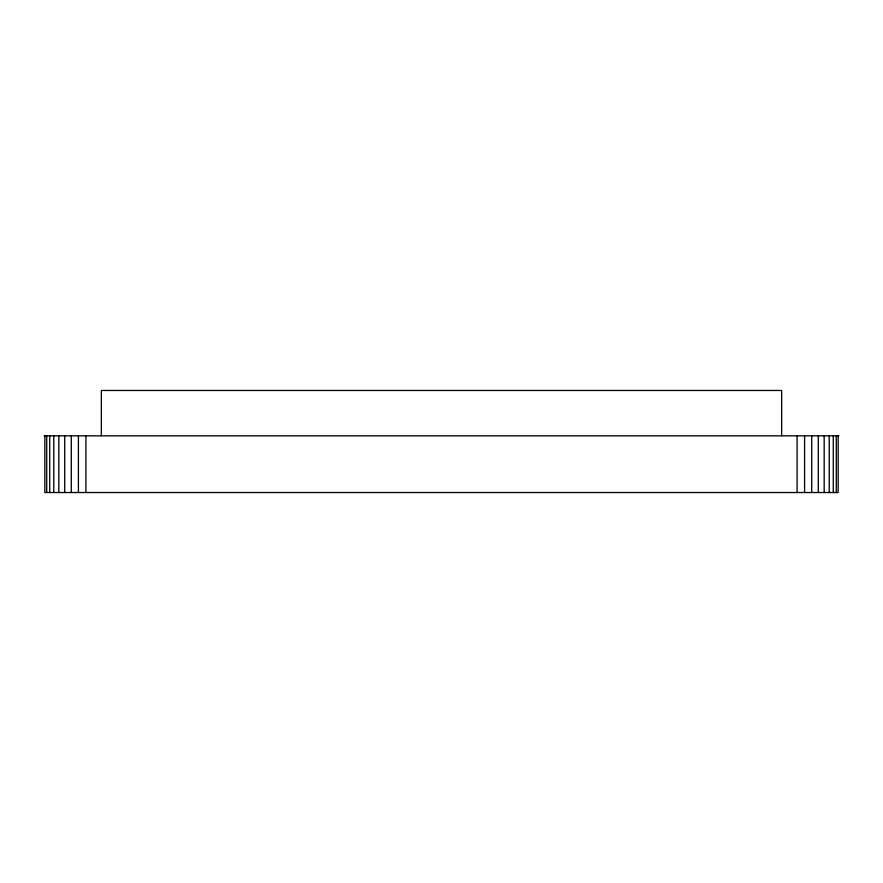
<?xml version="1.0" encoding="UTF-8"?>
<svg xmlns="http://www.w3.org/2000/svg" width="883" height="883" viewBox="0 0 883 883"><rect width="100%" height="100%" fill="white"/><g stroke="black" fill="none" stroke-linecap="round" stroke-linejoin="round"><path stroke-width="1.32" d="M44.15 435.827L838.85 435.827M838.155 435.827L838.155 492.526L44.845 492.526L44.845 435.827M836.278 435.827L836.278 492.526M833.276 435.827L833.276 492.526M829.214 435.827L829.214 492.526M824.181 435.827L824.181 492.526M818.298 435.827L818.298 492.526M811.72 435.827L811.72 492.526M804.59 435.827L804.59 492.526M797.084 435.827L797.084 492.526M781.654 435.827L781.654 390.474L101.346 390.474L101.346 435.827M85.916 435.827L85.916 492.526M78.41 435.827L78.41 492.526M71.28 435.827L71.28 492.526M64.702 435.827L64.702 492.526M58.819 435.827L58.819 492.526M53.786 435.827L53.786 492.526M49.724 435.827L49.724 492.526M46.722 435.827L46.722 492.526"/></g></svg>
